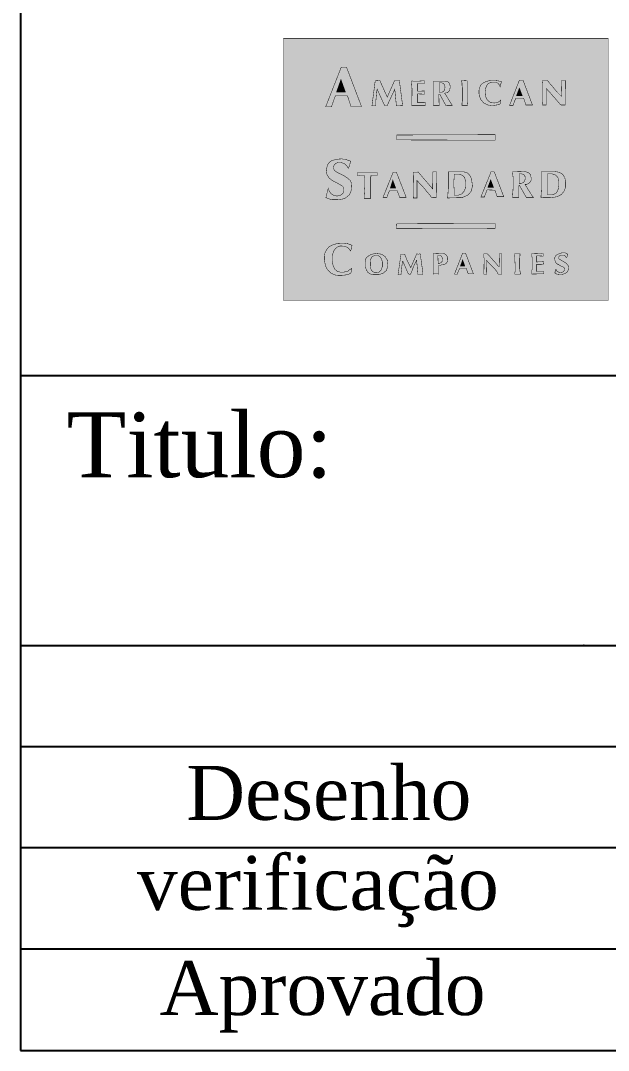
# Model space of a CAD drawing. Extents: x -5391 to -1191, y -1050 to 4890.
# Drawn here: x -5035 to -4490, y -950 to 4 of the extents above; entities that cross this region are included whole.
import ezdxf

# ---------------------------------------------------------------- set-up
doc = ezdxf.new("R2010")
doc.units = 0
doc.header["$LTSCALE"] = 70
doc.header["$MEASUREMENT"] = 0
doc.layers.add('CAMADA_1', color=7, linetype='CONTINUOUS')
doc.layers.add('FINA', color=7, linetype='CONTINUOUS')
doc.styles.add('FA', font='TIMES.TTF')

msp = doc.modelspace()

# ---------------------------------------------------------------- linework, layer by layer
at = {"layer": 'CAMADA_1', "color": 5, "linetype": 'CONTINUOUS', "const_width": 0.42}
msp.add_lwpolyline([(-4791.024, -255.686), (-4490.212, -255.686), (-4490.212, -12.92), (-4791.024, -12.92), (-4791.024, -255.686)], dxfattribs=at)
at = {"layer": 'CAMADA_1', "color": 7, "linetype": 'CONTINUOUS', "const_width": 0.42}
for points in [[(-4731.769, -66.129), (-4742.955, -66.129), (-4745.978, -74.291), (-4746.582, -76.408), (-4752.025, -76.408), (-4737.513, -39.524), (-4732.676, -39.524), (-4718.769, -76.106), (-4728.443, -76.106), (-4731.769, -66.129)], [(-4742.048, -62.803), (-4733.583, -62.803), (-4737.816, -51.012), (-4742.048, -62.803)], [(-4701.839, -51.92), (-4694.885, -67.338), (-4688.234, -52.222), (-4688.234, -51.92), (-4683.7, -51.92), (-4680.676, -75.199), (-4686.42, -75.501), (-4687.932, -60.082), (-4695.188, -75.501), (-4697.002, -75.501), (-4697.606, -74.594), (-4704.257, -60.082), (-4704.56, -61.292), (-4704.862, -64.315), (-4705.164, -67.641), (-4705.467, -70.966), (-4705.467, -72.78), (-4705.467, -74.291), (-4705.467, -75.199), (-4705.467, -75.501), (-4709.094, -75.501), (-4706.071, -52.222), (-4701.839, -51.92)], [(-4660.42, -61.594), (-4660.42, -64.617), (-4666.769, -64.315), (-4666.769, -72.478), (-4666.467, -72.478), (-4665.257, -72.478), (-4664.048, -72.478), (-4662.537, -72.478), (-4661.328, -72.478), (-4660.723, -72.478), (-4660.118, -72.175), (-4659.815, -72.175), (-4659.815, -75.199), (-4672.211, -75.199), (-4671.909, -60.385), (-4672.514, -52.525), (-4671.607, -52.222), (-4671.304, -52.525), (-4669.49, -52.525), (-4665.56, -52.525), (-4661.932, -52.222), (-4660.42, -52.222), (-4660.42, -54.64), (-4666.769, -54.64), (-4666.769, -61.896), (-4660.42, -61.594)], [(-4641.676, -63.71), (-4634.722, -74.897), (-4638.351, -74.897), (-4639.56, -74.897), (-4640.467, -75.199), (-4641.072, -74.291), (-4646.212, -64.617), (-4647.118, -64.617), (-4646.815, -75.199), (-4647.118, -75.199), (-4648.025, -75.199), (-4649.235, -75.199), (-4650.444, -75.199), (-4651.048, -75.199), (-4651.653, -75.199), (-4651.955, -75.199), (-4651.955, -74.897), (-4651.955, -73.989), (-4651.955, -72.78), (-4651.955, -71.873), (-4651.955, -71.269), (-4651.955, -70.966), (-4651.955, -70.361), (-4651.955, -69.757), (-4651.955, -66.431), (-4651.955, -60.385), (-4651.955, -57.361), (-4651.955, -54.943), (-4651.955, -53.129), (-4651.955, -52.525), (-4642.583, -52.525), (-4642.281, -52.525), (-4641.676, -52.525), (-4641.374, -52.525), (-4641.072, -52.525), (-4640.165, -52.826), (-4638.955, -53.129), (-4638.351, -53.431), (-4637.745, -54.036), (-4636.839, -55.85), (-4636.537, -57.966), (-4636.839, -59.78), (-4637.142, -61.292), (-4637.444, -61.594), (-4638.048, -62.199), (-4638.653, -62.803), (-4638.955, -63.106), (-4639.862, -63.408), (-4640.769, -63.408), (-4641.374, -63.71), (-4641.676, -63.71)], [(-4646.815, -54.036), (-4646.815, -62.803), (-4646.513, -62.803), (-4646.212, -62.803), (-4645.304, -62.803), (-4644.699, -62.803), (-4643.49, -62.501), (-4642.583, -61.896), (-4641.979, -60.99), (-4641.676, -60.082), (-4641.374, -57.966), (-4641.676, -56.153), (-4642.885, -54.64), (-4644.699, -54.036), (-4645.304, -54.036), (-4646.212, -54.036), (-4646.513, -54.036), (-4646.815, -54.036)], [(-4620.514, -74.897), (-4625.652, -74.897), (-4625.652, -74.291), (-4625.652, -73.083), (-4625.351, -70.966), (-4625.351, -68.246), (-4625.351, -62.803), (-4625.351, -58.571), (-4625.652, -56.153), (-4625.652, -54.036), (-4625.955, -52.525), (-4625.955, -51.92), (-4620.816, -52.222), (-4620.816, -71.873), (-4620.514, -74.897)], [(-4589.072, -52.826), (-4590.281, -57.664), (-4590.583, -57.059), (-4590.583, -56.757), (-4590.886, -56.153), (-4592.397, -54.338), (-4594.816, -53.734), (-4597.234, -53.734), (-4599.653, -54.036), (-4601.165, -54.64), (-4602.072, -55.548), (-4602.979, -57.059), (-4603.584, -58.873), (-4604.188, -62.501), (-4603.886, -66.431), (-4602.374, -69.757), (-4599.956, -71.873), (-4598.141, -72.478), (-4595.723, -72.78), (-4593.606, -72.478), (-4591.793, -71.873), (-4591.188, -71.269), (-4590.281, -70.664), (-4589.979, -70.361), (-4589.677, -70.059), (-4589.677, -71.269), (-4589.979, -72.78), (-4590.583, -73.687), (-4591.491, -74.291), (-4593.304, -74.594), (-4597.537, -75.199), (-4601.77, -74.594), (-4605.397, -72.78), (-4608.119, -69.757), (-4609.328, -66.733), (-4609.932, -64.013), (-4609.932, -61.292), (-4609.328, -58.571), (-4608.421, -56.454), (-4607.211, -54.943), (-4605.699, -54.036), (-4603.886, -53.129), (-4600.863, -52.222), (-4598.141, -51.92), (-4595.42, -51.92), (-4592.397, -52.222), (-4591.188, -52.525), (-4589.979, -52.525), (-4589.374, -52.826), (-4589.072, -52.826)], [(-4568.514, -68.246), (-4575.77, -68.246), (-4577.886, -73.687), (-4578.188, -74.897), (-4581.513, -74.897), (-4572.444, -51.617), (-4569.119, -51.617), (-4560.351, -74.594), (-4566.397, -74.594), (-4568.514, -68.246)], [(-4534.654, -73.989), (-4538.281, -69.757), (-4542.514, -64.919), (-4544.328, -62.803), (-4545.839, -61.292), (-4546.747, -60.082), (-4547.351, -59.478), (-4547.653, -60.082), (-4547.653, -61.292), (-4547.653, -63.106), (-4547.653, -65.524), (-4547.653, -67.943), (-4547.653, -70.361), (-4547.653, -72.478), (-4547.653, -73.989), (-4547.653, -74.594), (-4550.979, -74.594), (-4550.979, -73.687), (-4550.677, -70.966), (-4550.677, -67.036), (-4550.677, -62.803), (-4550.677, -58.873), (-4550.677, -55.245), (-4550.979, -52.826), (-4550.979, -51.92), (-4550.374, -51.92), (-4549.165, -51.92), (-4547.956, -51.92), (-4546.747, -51.92), (-4545.839, -52.525), (-4544.328, -54.64), (-4541.91, -57.361), (-4539.188, -60.687), (-4537.375, -62.803), (-4535.56, -64.617), (-4534.048, -66.129), (-4533.445, -66.733), (-4533.142, -64.919), (-4533.445, -51.92), (-4529.816, -51.92), (-4530.119, -74.594), (-4533.142, -74.594), (-4533.445, -74.594), (-4533.746, -74.594), (-4534.351, -74.291), (-4534.654, -73.989)], [(-4575.165, -66.129), (-4569.723, -66.129), (-4572.444, -58.873), (-4575.165, -66.129)], [(-4686.118, -106.943), (-4686.118, -102.407), (-4594.816, -102.106), (-4594.816, -107.245), (-4686.118, -106.943)], [(-4749.606, -151.686), (-4749.606, -151.989), (-4749.304, -152.594), (-4749.001, -153.5), (-4748.699, -154.408), (-4746.885, -156.826), (-4744.466, -158.338), (-4741.443, -158.942), (-4738.419, -158.338), (-4736.908, -157.128), (-4735.699, -155.919), (-4735.094, -154.105), (-4735.094, -152.291), (-4735.396, -151.385), (-4735.699, -150.477), (-4736.304, -149.872), (-4737.211, -149.268), (-4738.722, -148.362), (-4740.839, -147.152), (-4743.258, -145.942), (-4745.676, -144.733), (-4748.699, -142.315), (-4750.815, -138.989), (-4751.42, -135.059), (-4750.513, -130.826), (-4749.606, -129.012), (-4748.095, -127.501), (-4746.582, -126.291), (-4744.768, -125.687), (-4740.839, -124.779), (-4736.606, -124.477), (-4736.002, -124.779), (-4735.094, -124.779), (-4734.188, -124.779), (-4733.281, -125.082), (-4731.769, -125.687), (-4730.257, -125.989), (-4729.048, -126.593), (-4728.746, -126.593), (-4728.746, -127.199), (-4729.35, -128.408), (-4729.652, -130.222), (-4730.257, -131.733), (-4730.559, -132.338), (-4730.862, -132.942), (-4731.164, -133.245), (-4731.164, -132.942), (-4731.466, -132.64), (-4731.769, -132.036), (-4732.071, -131.431), (-4734.49, -129.012), (-4737.816, -127.803), (-4739.629, -127.803), (-4741.141, -128.105), (-4742.652, -128.71), (-4743.862, -129.919), (-4744.466, -131.128), (-4744.768, -132.64), (-4744.466, -133.849), (-4743.862, -135.059), (-4743.258, -135.663), (-4742.652, -135.965), (-4742.048, -136.571), (-4741.443, -136.872), (-4740.536, -137.478), (-4739.025, -138.082), (-4737.211, -138.989), (-4735.396, -139.896), (-4731.769, -142.315), (-4729.35, -144.431), (-4728.14, -146.849), (-4727.838, -149.872), (-4728.14, -152.594), (-4728.746, -155.314), (-4729.955, -157.733), (-4731.769, -159.245), (-4733.583, -160.756), (-4736.002, -161.663), (-4740.839, -162.268), (-4746.281, -162.268), (-4747.489, -161.965), (-4749.304, -161.361), (-4750.815, -160.756), (-4751.722, -160.454), (-4751.722, -160.152), (-4751.42, -158.942), (-4749.909, -152.896), (-4749.606, -151.686)], [(-4716.048, -139.896), (-4720.28, -139.896), (-4721.489, -140.198), (-4721.792, -140.198), (-4722.397, -140.198), (-4722.397, -137.175), (-4704.257, -137.175), (-4704.257, -139.896), (-4704.862, -139.896), (-4706.071, -139.896), (-4707.583, -139.896), (-4708.793, -139.896), (-4710.002, -139.896), (-4710.002, -140.198), (-4710.002, -140.803), (-4710.304, -141.105), (-4710.304, -141.408), (-4710.304, -142.012), (-4710.304, -142.315), (-4710.304, -142.617), (-4710.304, -143.221), (-4710.304, -161.059), (-4716.35, -161.059), (-4716.35, -159.245), (-4716.048, -155.314), (-4715.746, -150.477), (-4715.746, -145.942), (-4715.746, -143.826), (-4715.746, -141.709), (-4716.048, -140.501), (-4716.048, -139.896)], [(-4685.815, -153.803), (-4692.769, -153.803), (-4694.885, -158.942), (-4695.188, -160.152), (-4698.816, -160.152), (-4689.443, -136.872), (-4686.42, -136.872), (-4677.35, -160.152), (-4683.397, -160.152), (-4685.815, -153.803)], [(-4665.862, -137.175), (-4652.863, -152.291), (-4652.56, -136.571), (-4649.235, -136.571), (-4649.536, -160.454), (-4650.141, -160.454), (-4651.351, -160.454), (-4652.863, -160.454), (-4653.769, -160.152), (-4654.374, -159.547), (-4654.978, -158.64), (-4656.49, -156.826), (-4658.606, -154.408), (-4660.723, -151.686), (-4663.141, -148.965), (-4665.257, -146.849), (-4666.769, -145.035), (-4667.374, -144.431), (-4667.374, -160.756), (-4670.699, -160.756), (-4670.397, -140.803), (-4670.699, -136.872), (-4667.071, -136.872), (-4666.467, -136.571), (-4665.862, -137.175)], [(-4629.583, -160.454), (-4638.955, -160.756), (-4638.351, -152.291), (-4638.351, -136.571), (-4625.652, -136.571), (-4625.049, -136.571), (-4624.746, -136.571), (-4624.443, -136.571), (-4623.839, -136.571), (-4620.816, -137.478), (-4618.7, -139.292), (-4617.491, -141.408), (-4616.583, -144.431), (-4615.979, -149.872), (-4617.188, -154.71), (-4620.212, -158.035), (-4625.049, -160.152), (-4625.652, -160.152), (-4626.258, -160.454), (-4627.165, -160.454), (-4627.769, -160.454), (-4628.374, -160.454), (-4628.676, -160.454), (-4628.978, -160.454), (-4629.583, -160.454)], [(-4630.188, -138.686), (-4632.909, -138.686), (-4632.909, -139.594), (-4632.909, -142.012), (-4633.211, -145.338), (-4633.211, -149.268), (-4632.909, -152.594), (-4632.909, -155.314), (-4632.909, -157.431), (-4632.909, -158.035), (-4630.49, -158.035), (-4629.885, -158.035), (-4629.583, -158.035), (-4629.282, -158.035), (-4628.676, -158.035), (-4625.652, -156.826), (-4623.839, -154.71), (-4622.629, -151.989), (-4622.328, -148.965), (-4622.328, -146.548), (-4622.629, -144.129), (-4623.235, -141.709), (-4624.746, -140.198), (-4625.351, -139.896), (-4626.258, -139.292), (-4627.467, -138.989), (-4628.374, -138.686), (-4628.978, -138.686), (-4629.282, -138.686), (-4629.583, -138.686), (-4630.188, -138.686)], [(-4595.118, -153.5), (-4602.374, -153.199), (-4604.49, -158.64), (-4604.793, -159.85), (-4608.119, -159.85), (-4598.746, -136.571), (-4595.723, -136.571), (-4586.956, -159.547), (-4593.003, -159.547), (-4595.118, -153.5)], [(-4578.793, -136.571), (-4569.42, -136.268), (-4568.816, -136.268), (-4568.514, -136.268), (-4568.211, -136.268), (-4567.607, -136.268), (-4566.096, -136.571), (-4564.583, -137.175), (-4563.374, -137.78), (-4562.467, -138.686), (-4562.165, -139.594), (-4561.863, -140.803), (-4561.56, -142.012), (-4561.56, -142.919), (-4561.56, -144.129), (-4562.165, -145.64), (-4563.374, -146.849), (-4564.886, -147.757), (-4565.491, -148.059), (-4566.397, -148.059), (-4566.7, -148.059), (-4567.002, -148.059), (-4566.7, -148.362), (-4566.397, -149.571), (-4565.491, -150.78), (-4564.583, -152.594), (-4562.77, -155.314), (-4561.258, -157.733), (-4560.049, -159.547), (-4559.444, -160.152), (-4566.096, -160.152), (-4572.444, -148.965), (-4573.049, -149.268), (-4573.049, -160.152), (-4578.793, -160.152), (-4578.793, -158.64), (-4578.49, -155.012), (-4578.188, -150.477), (-4578.188, -146.245), (-4578.188, -142.617), (-4578.49, -139.594), (-4578.793, -137.478), (-4578.793, -136.571)], [(-4572.747, -138.384), (-4572.747, -147.152), (-4572.444, -147.152), (-4572.142, -147.152), (-4571.537, -147.152), (-4570.933, -147.152), (-4568.816, -146.548), (-4567.607, -145.035), (-4567.002, -142.919), (-4567.305, -140.501), (-4567.91, -139.594), (-4568.514, -138.989), (-4569.42, -138.686), (-4570.63, -138.384), (-4571.234, -138.384), (-4572.142, -138.384), (-4572.444, -138.384), (-4572.747, -138.384)], [(-4552.49, -160.152), (-4551.886, -150.78), (-4551.886, -136.268), (-4551.584, -136.268), (-4550.677, -136.268), (-4549.165, -136.268), (-4547.653, -136.268), (-4543.723, -136.268), (-4539.793, -136.268), (-4535.56, -136.872), (-4532.537, -138.686), (-4530.421, -141.709), (-4529.514, -145.942), (-4529.514, -150.477), (-4531.025, -154.408), (-4533.445, -157.431), (-4537.375, -159.547), (-4539.188, -159.85), (-4541.607, -160.152), (-4544.025, -160.454), (-4546.444, -160.454), (-4548.258, -160.454), (-4550.374, -160.454), (-4551.886, -160.152), (-4552.49, -160.152)], [(-4543.723, -138.384), (-4546.444, -138.384), (-4546.444, -157.733), (-4543.118, -157.733), (-4542.816, -157.733), (-4542.212, -157.733), (-4541.91, -157.733), (-4541.607, -157.733), (-4540.095, -157.128), (-4538.584, -156.222), (-4537.375, -154.71), (-4536.769, -153.5), (-4535.863, -149.571), (-4535.863, -145.338), (-4536.769, -141.709), (-4538.886, -139.594), (-4539.188, -139.292), (-4540.095, -138.989), (-4541.305, -138.686), (-4542.212, -138.384), (-4542.514, -138.384), (-4542.816, -138.384), (-4543.421, -138.384), (-4543.723, -138.384)], [(-4692.164, -151.686), (-4687.024, -151.686), (-4689.746, -144.129), (-4692.164, -151.686)], [(-4601.77, -151.082), (-4596.328, -151.082), (-4599.049, -143.826), (-4601.77, -151.082)], [(-4686.42, -189.174), (-4686.118, -184.64), (-4594.816, -184.337), (-4594.816, -188.873), (-4686.42, -189.174)], [(-4727.536, -204.593), (-4728.746, -209.733), (-4729.048, -209.43), (-4729.652, -208.826), (-4730.257, -207.92), (-4731.164, -207.012), (-4732.676, -206.104), (-4734.792, -205.5), (-4736.908, -205.198), (-4738.722, -205.198), (-4740.536, -205.803), (-4742.35, -207.012), (-4743.559, -208.221), (-4744.768, -210.337), (-4745.978, -214.57), (-4745.978, -219.105), (-4745.072, -223.337), (-4743.559, -226.663), (-4741.443, -228.476), (-4738.419, -229.384), (-4735.094, -229.384), (-4732.071, -228.779), (-4730.862, -228.174), (-4729.955, -227.267), (-4729.048, -226.663), (-4728.14, -226.058), (-4727.838, -226.058), (-4727.838, -226.663), (-4728.14, -228.174), (-4728.443, -229.686), (-4728.746, -230.29), (-4730.862, -231.5), (-4734.188, -232.105), (-4737.513, -232.407), (-4739.931, -232.407), (-4742.955, -232.105), (-4745.373, -231.198), (-4747.489, -229.988), (-4749.304, -228.174), (-4750.815, -226.361), (-4752.025, -223.942), (-4752.629, -221.22), (-4753.234, -218.197), (-4753.234, -214.872), (-4752.629, -211.547), (-4751.118, -208.523), (-4748.699, -205.803), (-4745.072, -203.989), (-4740.536, -202.78), (-4735.699, -202.477), (-4731.466, -203.081), (-4729.955, -203.687), (-4728.746, -203.989), (-4727.838, -204.593), (-4727.536, -204.593)], [(-4705.164, -212.151), (-4700.327, -212.756), (-4697.002, -214.872), (-4694.885, -218.197), (-4694.28, -223.034), (-4695.49, -227.57), (-4698.513, -230.29), (-4702.746, -231.802), (-4707.583, -231.802), (-4709.699, -231.5), (-4711.513, -230.593), (-4713.025, -229.384), (-4713.931, -227.873), (-4715.443, -224.244), (-4715.443, -220.012), (-4714.537, -216.383), (-4712.118, -214.268), (-4709.094, -212.756), (-4705.164, -212.151)], [(-4706.373, -229.988), (-4702.746, -229.686), (-4700.63, -227.57), (-4699.42, -224.244), (-4699.42, -220.314), (-4700.025, -217.593), (-4701.536, -215.174), (-4703.653, -213.966), (-4706.676, -213.966), (-4709.094, -215.174), (-4710.304, -217.593), (-4710.606, -220.616), (-4710.606, -223.337), (-4710.304, -225.453), (-4709.699, -227.57), (-4708.187, -229.082), (-4706.373, -229.988)], [(-4673.118, -225.151), (-4667.979, -213.36), (-4667.676, -212.454), (-4667.071, -212.454), (-4666.769, -212.756), (-4666.165, -212.756), (-4665.56, -212.756), (-4664.956, -212.454), (-4664.351, -212.454), (-4661.932, -229.686), (-4661.932, -231.5), (-4666.467, -231.5), (-4667.676, -218.5), (-4667.979, -219.105), (-4668.885, -220.919), (-4670.095, -223.337), (-4671.002, -225.453), (-4671.607, -226.965), (-4672.211, -229.082), (-4673.118, -230.593), (-4673.722, -231.5), (-4674.63, -231.5), (-4675.536, -230.593), (-4680.071, -220.314), (-4680.373, -219.407), (-4680.978, -219.71), (-4680.978, -220.616), (-4682.187, -231.5), (-4682.49, -231.5), (-4682.792, -231.5), (-4683.397, -231.5), (-4684.001, -231.5), (-4684.909, -231.802), (-4682.187, -212.756), (-4678.862, -212.756), (-4678.559, -213.058), (-4678.257, -214.268), (-4677.653, -215.477), (-4677.048, -217.291), (-4675.536, -220.314), (-4674.327, -222.733), (-4673.42, -224.547), (-4673.118, -225.151)], [(-4647.421, -223.337), (-4647.421, -231.198), (-4648.327, -230.896), (-4649.235, -230.896), (-4649.839, -230.896), (-4650.746, -230.896), (-4651.653, -230.896), (-4652.258, -231.198), (-4652.258, -212.151), (-4645.304, -211.849), (-4645.002, -211.849), (-4644.398, -211.849), (-4644.095, -211.849), (-4643.49, -211.849), (-4641.676, -212.454), (-4640.467, -213.36), (-4639.56, -214.57), (-4638.955, -216.082), (-4638.955, -217.896), (-4639.258, -219.71), (-4639.862, -220.919), (-4641.072, -221.826), (-4642.583, -222.43), (-4644.699, -222.733), (-4646.513, -223.337), (-4647.421, -223.337)], [(-4646.815, -213.966), (-4648.025, -213.966), (-4647.722, -221.22), (-4646.513, -221.22), (-4645.002, -220.616), (-4643.792, -219.105), (-4643.792, -217.291), (-4644.095, -215.477), (-4644.398, -215.174), (-4644.699, -214.57), (-4645.002, -214.268), (-4645.607, -213.966), (-4646.815, -213.966)], [(-4621.723, -225.756), (-4627.769, -225.756), (-4629.583, -229.988), (-4629.885, -231.198), (-4632.606, -231.198), (-4625.049, -211.849), (-4622.328, -211.849), (-4615.072, -230.896), (-4619.909, -230.896), (-4621.723, -225.756)], [(-4627.165, -223.942), (-4622.932, -223.942), (-4625.049, -217.896), (-4627.165, -223.942)], [(-4591.491, -224.244), (-4590.886, -224.244), (-4591.188, -212.454), (-4588.769, -212.454), (-4588.769, -231.198), (-4589.072, -231.198), (-4590.281, -231.198), (-4591.188, -231.198), (-4592.095, -231.198), (-4592.397, -230.593), (-4592.7, -229.988), (-4593.606, -228.476), (-4594.816, -226.965), (-4596.328, -225.453), (-4598.746, -223.034), (-4600.863, -220.919), (-4602.374, -219.105), (-4602.979, -218.5), (-4602.676, -231.198), (-4605.397, -231.198), (-4605.095, -217.593), (-4605.095, -216.989), (-4605.095, -216.686), (-4605.095, -216.383), (-4605.397, -216.082), (-4605.397, -214.872), (-4605.397, -213.966), (-4605.397, -213.36), (-4605.397, -212.756), (-4605.397, -212.454), (-4605.095, -212.454), (-4604.188, -212.454), (-4602.979, -212.454), (-4602.374, -212.454), (-4601.77, -212.756), (-4600.56, -213.966), (-4599.049, -215.78), (-4597.234, -217.896), (-4593.909, -221.524), (-4592.095, -223.942), (-4591.793, -224.244), (-4591.491, -224.244)], [(-4571.537, -231.198), (-4576.676, -231.198), (-4576.676, -230.29), (-4576.374, -228.476), (-4576.374, -225.453), (-4576.374, -222.128), (-4576.676, -218.5), (-4576.676, -215.477), (-4576.979, -213.36), (-4576.979, -212.454), (-4571.84, -212.454), (-4571.84, -213.663), (-4572.142, -216.383), (-4572.142, -220.012), (-4572.142, -223.64), (-4572.142, -226.361), (-4571.84, -228.779), (-4571.537, -230.593), (-4571.537, -231.198)], [(-4556.421, -222.128), (-4556.421, -228.779), (-4549.77, -228.779), (-4549.77, -230.896), (-4560.956, -231.198), (-4560.956, -230.896), (-4560.956, -230.29), (-4560.956, -229.082), (-4560.956, -228.174), (-4560.956, -227.57), (-4560.654, -227.267), (-4560.654, -226.663), (-4560.654, -226.361), (-4560.654, -223.337), (-4560.654, -218.5), (-4560.654, -216.082), (-4560.956, -214.268), (-4560.956, -212.756), (-4560.956, -212.151), (-4553.095, -212.454), (-4551.886, -212.454), (-4551.281, -212.151), (-4550.374, -212.151), (-4550.374, -214.57), (-4556.421, -214.268), (-4556.421, -220.012), (-4550.072, -219.71), (-4550.374, -222.43), (-4550.677, -222.43), (-4550.979, -222.43), (-4551.584, -222.43), (-4552.189, -222.128), (-4553.7, -222.128), (-4555.212, -222.128), (-4556.119, -222.128), (-4556.421, -222.128)], [(-4538.584, -226.361), (-4538.584, -226.663), (-4538.281, -226.965), (-4538.281, -227.57), (-4537.979, -228.174), (-4537.072, -229.082), (-4535.863, -229.384), (-4534.654, -229.686), (-4533.746, -229.686), (-4532.235, -229.384), (-4531.328, -228.476), (-4530.723, -227.57), (-4530.723, -226.058), (-4531.025, -225.151), (-4531.932, -224.547), (-4533.746, -223.942), (-4535.56, -222.733), (-4537.375, -221.826), (-4538.886, -220.314), (-4539.491, -218.5), (-4539.793, -216.383), (-4538.886, -214.268), (-4537.375, -213.058), (-4535.258, -212.151), (-4533.142, -211.547), (-4531.025, -211.547), (-4530.119, -211.547), (-4528.909, -212.151), (-4528.002, -212.454), (-4527.7, -212.756), (-4527.7, -213.36), (-4528.002, -214.268), (-4528.305, -215.174), (-4528.608, -215.78), (-4528.608, -216.082), (-4528.608, -215.78), (-4529.211, -215.477), (-4529.514, -214.872), (-4530.119, -214.268), (-4531.328, -213.663), (-4532.84, -213.663), (-4534.351, -213.663), (-4535.56, -214.57), (-4535.863, -215.174), (-4535.863, -215.78), (-4535.863, -216.686), (-4535.56, -217.291), (-4534.654, -217.896), (-4531.328, -219.71), (-4528.608, -221.524), (-4527.095, -223.64), (-4526.792, -226.663), (-4528.002, -229.082), (-4529.816, -230.593), (-4532.84, -231.5), (-4535.863, -231.5), (-4537.677, -231.198), (-4538.886, -230.896), (-4539.491, -230.29), (-4539.491, -229.384), (-4539.188, -228.476), (-4538.886, -227.57), (-4538.584, -226.663), (-4538.584, -226.361)]]:
    msp.add_lwpolyline(points, dxfattribs=at)
at = {"layer": 'CAMADA_1', "color": 5}
msp.add_solid([(-4791.024, -255.686), (-4490.212, -255.686), (-4791.024, -12.92), (-4490.212, -12.92)], dxfattribs=at)
at = {"layer": 'CAMADA_1', "color": 7}
for points in [[(-4742.048, -62.803), (-4733.583, -62.803), (-4742.048, -62.803), (-4737.816, -51.012)], [(-4575.165, -66.129), (-4569.723, -66.129), (-4575.165, -66.129), (-4572.444, -58.873)], [(-4686.118, -106.943), (-4686.118, -102.407), (-4594.816, -107.245), (-4594.816, -102.106)], [(-4692.164, -151.686), (-4687.024, -151.686), (-4692.164, -151.686), (-4689.746, -144.129)], [(-4601.77, -151.082), (-4596.328, -151.082), (-4601.77, -151.082), (-4599.049, -143.826)], [(-4686.42, -189.174), (-4686.118, -184.64), (-4594.816, -188.873), (-4594.816, -184.337)], [(-4627.165, -223.942), (-4622.932, -223.942), (-4627.165, -223.942), (-4625.049, -217.896)]]:
    msp.add_solid(points, dxfattribs=at)
at = {"layer": 'FINA'}
for p, q in [((-5034.732, 49.896), (-5034.732, -950.104)), ((-5034.732, -325.104), (-1290.732, -325.104)), ((-5034.732, -575.104), (-1290.732, -575.104)), ((-2354.466, -668.854), (-5034.732, -668.854)), ((-2354.466, -762.604), (-5034.732, -762.604)), ((-3006.532, -856.354), (-5034.732, -856.354)), ((-5034.732, -950.104), (-1290.732, -950.104))]:
    msp.add_line(p, q, dxfattribs=at)
msp.add_point((-4512.732, -575.104), dxfattribs=at)

# ---------------------------------------------------------------- texts
at = {"layer": 'FINA', "style": 'FA'}
for s, height, p in [('Titulo:', 60, (-4992.142, -419.292)), ('Desenho', 50, (-4881.176, -736.598)), ('verificação', 50, (-4926.922, -819.931)), ('Aprovado', 50, (-4905.809, -917.323))]:
    msp.add_text(s, height=height, dxfattribs=at).set_placement(p)

doc.saveas('drawing.dxf')
